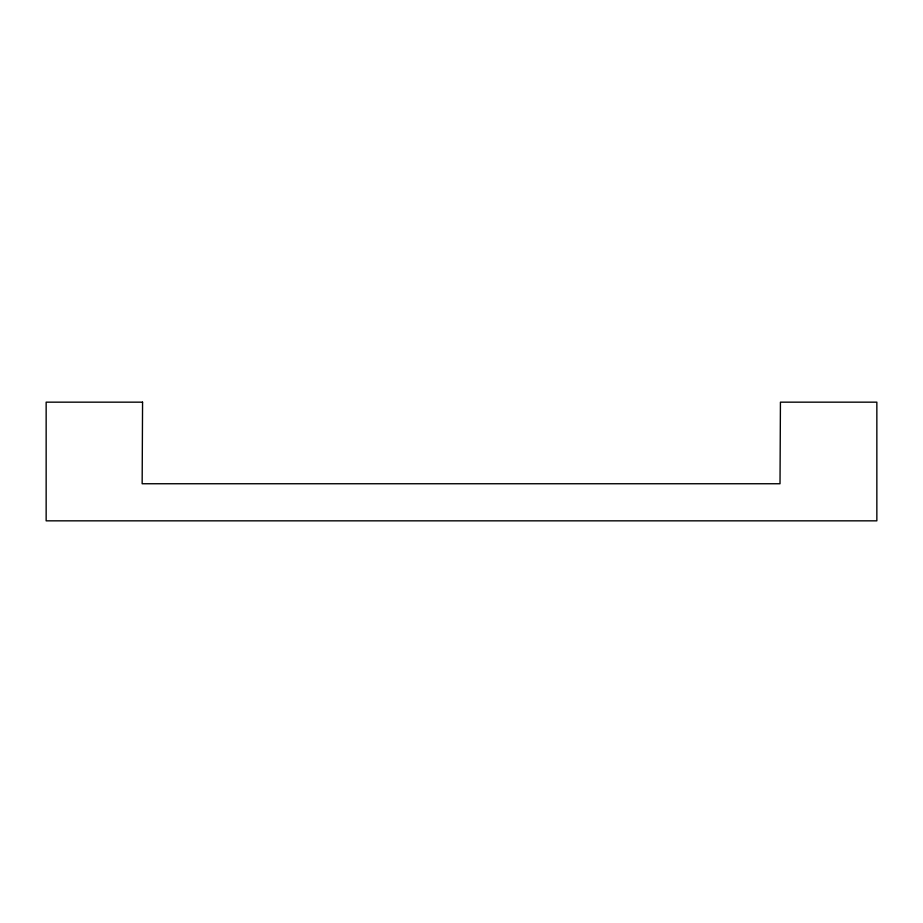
<?xml version="1.0" encoding="UTF-8"?>
<svg xmlns="http://www.w3.org/2000/svg" width="923" height="923" viewBox="0 0 923 923"><rect width="100%" height="100%" fill="white"/><g stroke="black" fill="none" stroke-linecap="round" stroke-linejoin="round"><path stroke-width="1.38" d="M142.569 402.163L142.154 483.744L780.016 483.744L780.431 402.163L876.85 402.163L876.85 520.837L46.15 520.837L46.15 402.163L142.569 402.163"/></g></svg>
